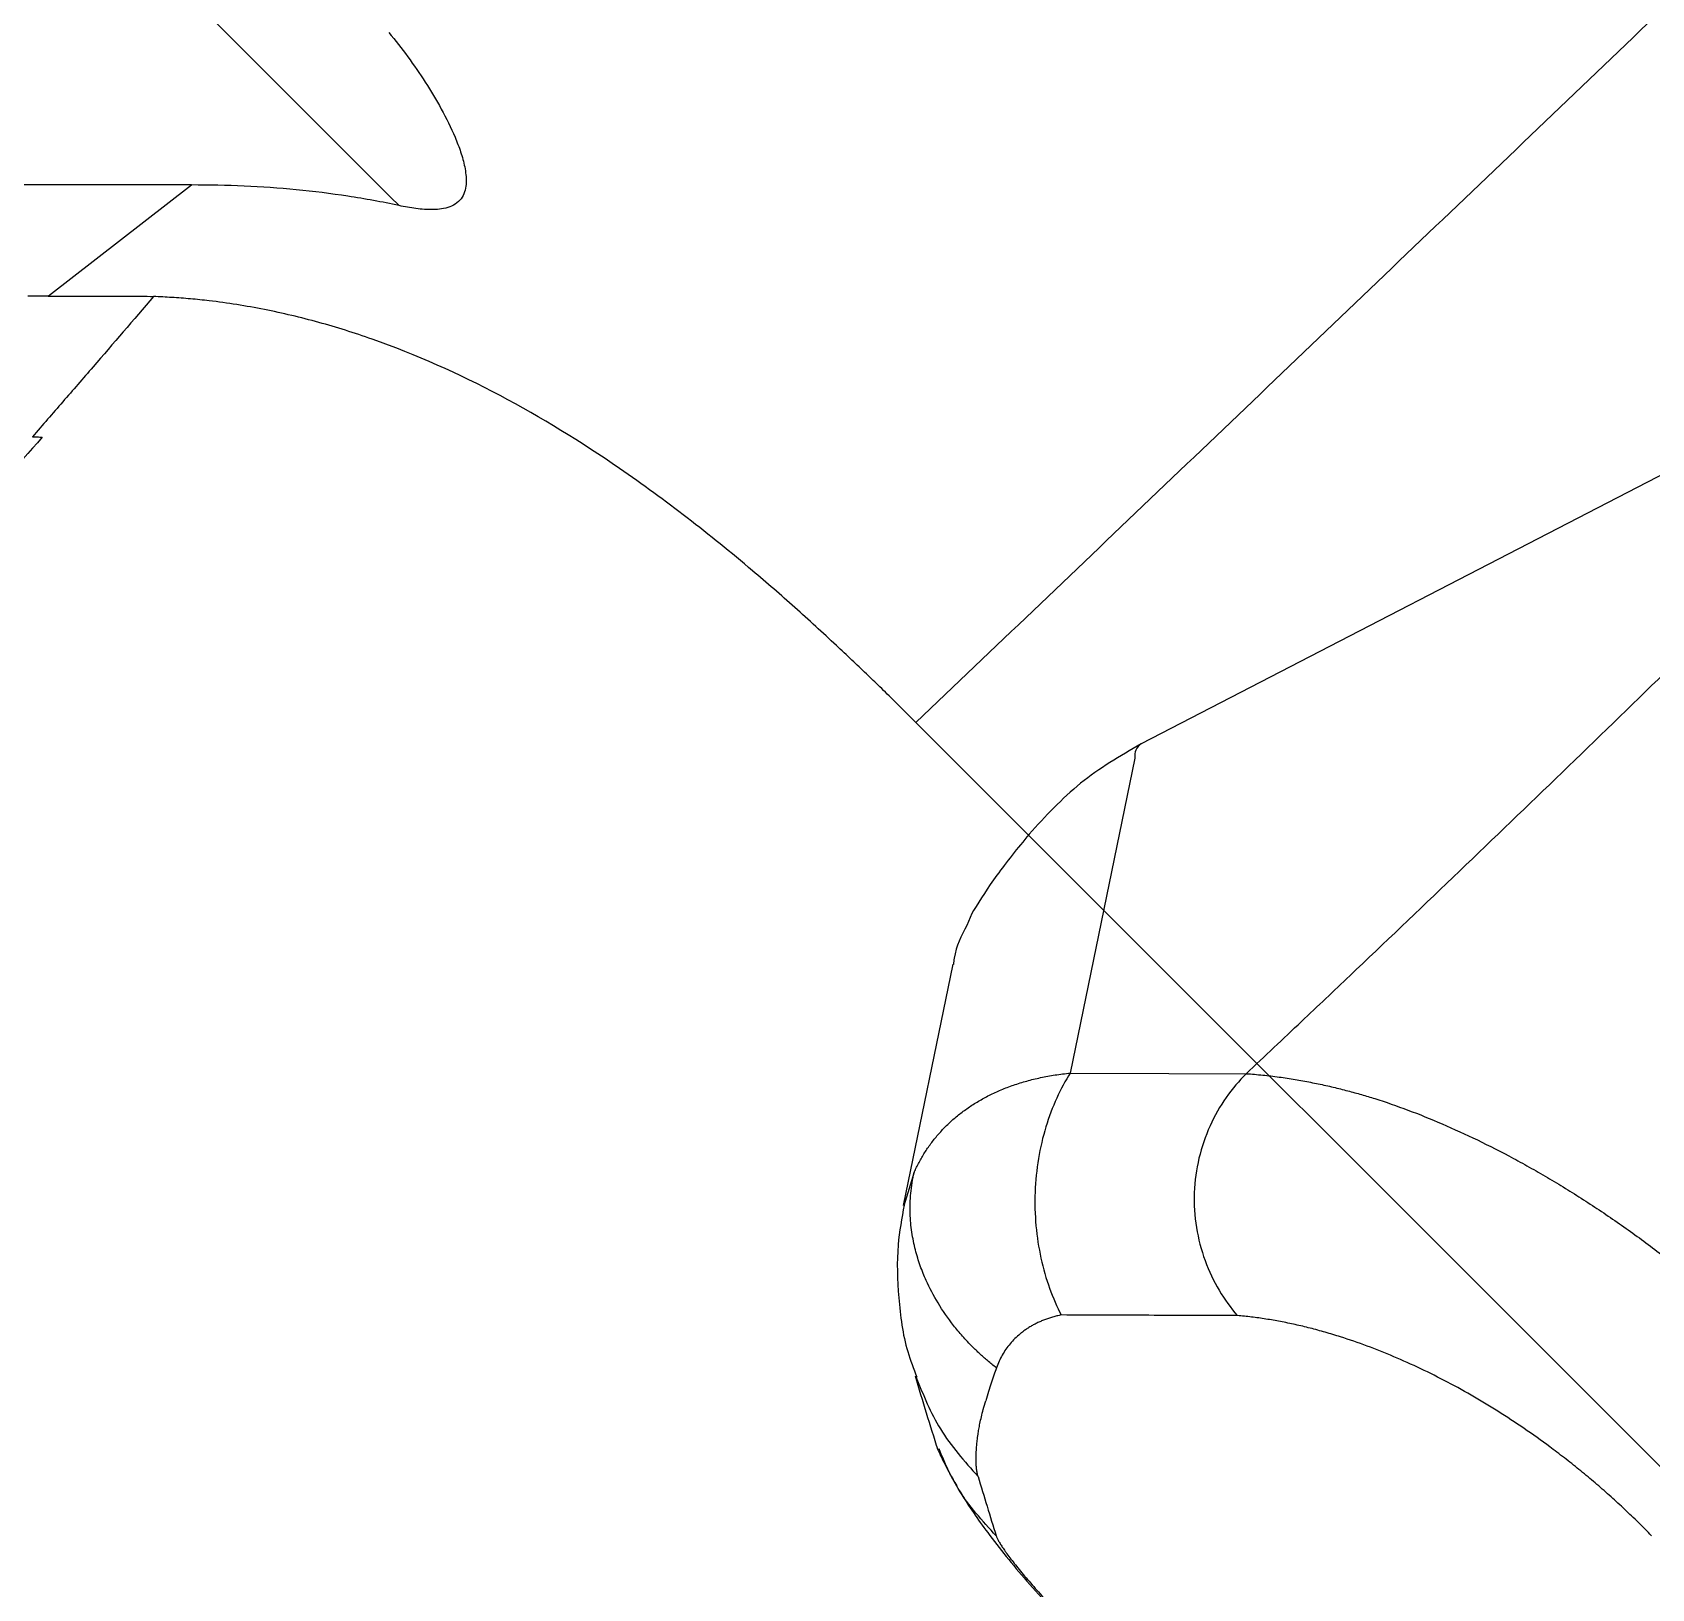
# Model space of a CAD drawing. Header units: inches. Extents: x 2 to 86, y -22 to 129.
# Drawn here: x 67.275 to 70.617, y 76.338 to 79.551 of the extents above; entities that cross this region are included whole.
import ezdxf

# ---------------------------------------------------------------- set-up
doc = ezdxf.new("R2010")
doc.units = ezdxf.units.IN
doc.header["$MEASUREMENT"] = 0
doc.layers.add('1', color=4, linetype='Continuous')
doc.layers.add('BDIM_CYAN', color=4, linetype='Continuous')

# ---------------------------------------------------------------- blocks, each defined once
blk = doc.blocks.new('2020 HS PILLOW')
at = {"layer": '1', "color": 2}
for p, q in [((6.7176, -0.4473), (6.6841, -0.3831)), ((6.9647, -0.8072), (6.6848, -0.3827)), ((6.9998, -1.374), (6.6345, -0.8199)), ((6.3581, -3.4563), (7.0118, -1.4041))]:
    blk.add_line(p, q, dxfattribs=at)
at = {"layer": '1', "color": 2, "flags": 128}
for points in [[(6.6345, -0.8199), (6.4903, -0.9631), (6.3769, -1.0757)], [(7.0128, -0.9158), (7.0115, -0.9091), (7.0014, -0.8843)]]:
    blk.add_lwpolyline(points, dxfattribs=at)
at = {"layer": '1', "color": 2}
blk.add_arc((6.9822, -1.3984), 0.0302, 349.0452, 54.1848, dxfattribs=at)
for points, knots in [([(6.1885, -0.0492), (6.1855, -0.0484), (6.1549, -0.0401), (6.0816, -0.0268), (5.9794, -0.0157), (5.882, -0.0105), (5.8297, -0.0097), (5.8027, -0.0093)], [0, 0, 0, 0, 0.030763, 0.316842, 0.644882, 0.816686, 1, 1, 1, 1]), ([(6.067, -0.0362), (6.0663, -0.0359), (6.0649, -0.0352), (6.0623, -0.0341), (6.0594, -0.0331), (6.0561, -0.0321), (6.0524, -0.0311), (6.0484, -0.0301), (6.0441, -0.0291), (6.0393, -0.0282), (6.0285, -0.0261), (6.0091, -0.0232), (5.9768, -0.0197), (5.9394, -0.0168), (5.9057, -0.0151), (5.8791, -0.014), (5.8606, -0.0135), (5.8418, -0.0131), (5.8227, -0.0128), (5.8099, -0.0127), (5.8034, -0.0127)], [0, 0, 0, 0, 0.029153, 0.058134, 0.086978, 0.115718, 0.144392, 0.173033, 0.201679, 0.230364, 0.259125, 0.384793, 0.508272, 0.631196, 0.751677, 0.801642, 0.851147, 0.900501, 0.950016, 1, 1, 1, 1]), ([(6.067, -0.0362), (6.1092, -0.0379), (6.182, -0.0409), (6.2491, -0.0682), (6.2774, -0.0797)], [0, 0, 0, 0, 0.578974, 1, 1, 1, 1]), ([(6.2816, -0.0781), (6.2762, -0.0761), (6.2665, -0.0724), (6.2483, -0.0662), (6.2266, -0.0591), (6.2075, -0.0542), (6.1976, -0.0516)], [0, 0, 0, 0, 0.213766, 0.380662, 0.676501, 1, 1, 1, 1]), ([(6.1802, -0.0964), (6.1812, -0.0969), (6.1831, -0.098), (6.1862, -0.1), (6.1895, -0.1023), (6.1929, -0.1049), (6.1965, -0.1078), (6.2003, -0.1111), (6.2041, -0.1147), (6.2082, -0.1186), (6.2123, -0.1228), (6.2166, -0.1273), (6.2216, -0.1329), (6.2274, -0.1395), (6.2344, -0.148), (6.2413, -0.157), (6.2482, -0.1667), (6.2551, -0.1767), (6.2626, -0.1885), (6.2709, -0.2022), (6.2766, -0.2126), (6.2795, -0.2181)], [0, 0, 0, 0, 0.041363, 0.082794, 0.124315, 0.165946, 0.207707, 0.24961, 0.291671, 0.333906, 0.376328, 0.418938, 0.461737, 0.523475, 0.583383, 0.655331, 0.712067, 0.773227, 0.841567, 0.917123, 1, 1, 1, 1]), ([(6.4152, -0.1507), (6.3788, -0.1353), (6.3039, -0.1036), (6.2223, -0.0988), (6.1802, -0.0964)], [0, 0, 0, 0, 0.484915, 1, 1, 1, 1]), ([(6.419, -0.1512), (6.3955, -0.1385), (6.3485, -0.1131), (6.3018, -0.0889), (6.2784, -0.0768)], [0, 0, 0, 0, 0.499988, 1, 1, 1, 1]), ([(6.6843, -0.3849), (6.6686, -0.362), (6.6323, -0.3092), (6.5572, -0.2398), (6.4829, -0.182), (6.4317, -0.1596), (6.4146, -0.1521)], [0, 0, 0, 0, 0.230526, 0.532154, 0.843989, 1, 1, 1, 1]), ([(6.312, -0.2817), (6.3097, -0.2769), (6.305, -0.2671), (6.2972, -0.2517), (6.2887, -0.2353), (6.2827, -0.2239), (6.2795, -0.2181)], [0, 0, 0, 0, 0.223372, 0.464478, 0.723346, 1, 1, 1, 1]), ([(6.2946, -0.4535), (6.2963, -0.4509), (6.2996, -0.4458), (6.3041, -0.4379), (6.3082, -0.4301), (6.312, -0.4221), (6.3153, -0.4142), (6.3183, -0.4062), (6.3208, -0.3982), (6.323, -0.3902), (6.3248, -0.3821), (6.3261, -0.3739), (6.3273, -0.3637), (6.328, -0.3514), (6.3274, -0.337), (6.3256, -0.3229), (6.3224, -0.309), (6.318, -0.2952), (6.314, -0.2862), (6.312, -0.2817)], [0, 0, 0, 0, 0.047713, 0.095186, 0.142451, 0.189542, 0.236492, 0.283334, 0.330103, 0.376834, 0.423559, 0.470314, 0.517133, 0.600121, 0.681822, 0.762442, 0.842196, 0.921306, 1, 1, 1, 1]), ([(6.312, -0.2817), (6.316, -0.2812), (6.3238, -0.2803), (6.3353, -0.2793), (6.3464, -0.2785), (6.357, -0.278), (6.3671, -0.2777), (6.3841, -0.2775), (6.4073, -0.2782), (6.4461, -0.2817), (6.4917, -0.29), (6.5312, -0.3023), (6.5572, -0.3128), (6.5723, -0.3195), (6.5876, -0.3272), (6.6029, -0.3358), (6.6183, -0.3455), (6.6337, -0.3563), (6.6488, -0.3682), (6.6637, -0.3813), (6.6783, -0.3958), (6.6922, -0.4116), (6.7056, -0.4288), (6.7135, -0.441), (6.7176, -0.4473)], [0, 0, 0, 0, 0.023632, 0.046369, 0.068221, 0.089195, 0.1093, 0.128542, 0.191011, 0.249492, 0.36685, 0.47887, 0.513551, 0.54976, 0.58751, 0.626815, 0.667692, 0.71016, 0.75424, 0.799965, 0.847379, 0.896515, 0.947387, 1, 1, 1, 1]), ([(6.0368, -0.7096), (6.08, -0.6666), (6.1659, -0.5812), (6.2519, -0.4959), (6.2946, -0.4535)], [0, 0, 0, 0, 0.503161, 1, 1, 1, 1]), ([(6.6345, -0.8199), (6.6264, -0.7833), (6.6122, -0.7442), (6.5812, -0.6863), (6.5693, -0.6671), (6.5428, -0.6299), (6.5281, -0.6119), (6.4964, -0.5778), (6.4795, -0.5617), (6.4441, -0.5322), (6.4258, -0.5188), (6.3697, -0.4829), (6.3312, -0.4652), (6.2946, -0.4535)], [0, 0, 0, 0, 0.25, 0.25, 0.375, 0.375, 0.5, 0.5, 0.625, 0.625, 0.75, 0.75, 1, 1, 1, 1]), ([(6.7176, -0.4473), (6.7189, -0.4508), (6.7215, -0.458), (6.725, -0.4688), (6.7281, -0.4798), (6.7308, -0.4909), (6.7332, -0.5021), (6.7351, -0.5135), (6.7366, -0.5249), (6.7376, -0.5365), (6.7383, -0.5481), (6.7385, -0.5599), (6.7383, -0.5718), (6.7377, -0.5837), (6.7366, -0.5958), (6.735, -0.6079), (6.733, -0.6201), (6.7305, -0.6324), (6.7276, -0.6447), (6.7242, -0.6571), (6.7203, -0.6695), (6.7159, -0.682), (6.711, -0.6945), (6.7056, -0.7071), (6.6998, -0.7196), (6.6934, -0.7322), (6.6865, -0.7448), (6.6792, -0.7574), (6.6713, -0.7699), (6.6629, -0.7825), (6.654, -0.795), (6.6446, -0.8075), (6.6379, -0.8157), (6.6345, -0.8199)], [0, 0, 0, 0, 0.029325, 0.058829, 0.088513, 0.118379, 0.148429, 0.178665, 0.209089, 0.239703, 0.270509, 0.301508, 0.332702, 0.364093, 0.395683, 0.427473, 0.459465, 0.49166, 0.52406, 0.556667, 0.589482, 0.622506, 0.655742, 0.689189, 0.722851, 0.756728, 0.790821, 0.825132, 0.859663, 0.894413, 0.929386, 0.964581, 1, 1, 1, 1]), ([(5.1105, -0.9929), (5.117, -0.993), (5.1299, -0.9931), (5.1493, -0.993), (5.1687, -0.9927), (5.1881, -0.9922), (5.2074, -0.9915), (5.2267, -0.9906), (5.246, -0.9894), (5.2653, -0.9881), (5.2845, -0.9865), (5.3038, -0.9847), (5.323, -0.9827), (5.3421, -0.9805), (5.3613, -0.9781), (5.4179, -0.9703), (5.5108, -0.9534), (5.6341, -0.9206), (5.7503, -0.8793), (5.8316, -0.8419), (5.8842, -0.8137), (5.9122, -0.7977), (5.9392, -0.7811), (5.9652, -0.764), (5.9901, -0.7464), (6.0141, -0.7283), (6.0292, -0.7158), (6.0368, -0.7096)], [0, 0, 0, 0, 0.017344, 0.034677, 0.052006, 0.069339, 0.086682, 0.104043, 0.121428, 0.138844, 0.156298, 0.173796, 0.191346, 0.208954, 0.226626, 0.244369, 0.366423, 0.490446, 0.615395, 0.741843, 0.778648, 0.815411, 0.852172, 0.888971, 0.925849, 0.962846, 1, 1, 1, 1]), ([(6.3769, -1.0757), (6.377, -1.055), (6.3752, -1.0336), (6.3676, -0.9902), (6.3616, -0.9683), (6.3453, -0.925), (6.3349, -0.9037), (6.3099, -0.8632), (6.2953, -0.844), (6.2625, -0.8087), (6.2444, -0.7926), (6.2057, -0.7647), (6.1852, -0.7527), (6.1432, -0.7331), (6.1217, -0.7255), (6.0788, -0.7146), (6.0575, -0.7112), (6.0368, -0.7096)], [0, 0, 0, 0, 0.125, 0.125, 0.25, 0.25, 0.375, 0.375, 0.5, 0.5, 0.625, 0.625, 0.75, 0.75, 0.875, 0.875, 1, 1, 1, 1]), ([(7.0014, -0.8843), (6.994, -0.8617), (6.9855, -0.8353), (6.9664, -0.8113), (6.9637, -0.8079)], [0, 0, 0, 0, 0.858498, 1, 1, 1, 1]), ([(7.0435, -1.1087), (7.0396, -1.0712), (7.0316, -0.9957), (7.0191, -0.9426), (7.0128, -0.9158)], [0, 0, 0, 0, 0.49633, 1, 1, 1, 1]), ([(6.3769, -1.0757), (6.3726, -1.0795), (6.364, -1.0869), (6.3508, -1.0978), (6.3376, -1.1084), (6.3242, -1.1188), (6.3108, -1.1288), (6.2973, -1.1386), (6.2838, -1.148), (6.2704, -1.1572), (6.2569, -1.1661), (6.2436, -1.1747), (6.2303, -1.1831), (6.217, -1.1911), (6.2039, -1.1988), (6.191, -1.2063), (6.1781, -1.2135), (6.1654, -1.2204), (6.1361, -1.2359), (6.088, -1.2592), (6.018, -1.289), (5.943, -1.3168), (5.8771, -1.3382), (5.8224, -1.3541), (5.7807, -1.3653), (5.7384, -1.3757), (5.6954, -1.3854), (5.6519, -1.3943), (5.6078, -1.4024), (5.5634, -1.4099), (5.5185, -1.4165), (5.4734, -1.4224), (5.4281, -1.4275), (5.3826, -1.4319), (5.3371, -1.4355), (5.2915, -1.4384), (5.246, -1.4404), (5.2006, -1.4418), (5.1554, -1.4424), (5.1253, -1.4421), (5.1103, -1.442)], [0, 0, 0, 0, 0.016918, 0.033551, 0.049895, 0.065946, 0.081698, 0.097147, 0.11229, 0.127123, 0.141642, 0.155843, 0.169723, 0.18328, 0.196511, 0.209412, 0.221981, 0.234217, 0.246116, 0.305779, 0.366313, 0.427658, 0.489743, 0.520676, 0.551541, 0.58233, 0.613033, 0.643639, 0.674138, 0.704522, 0.734779, 0.764902, 0.794881, 0.824706, 0.85437, 0.883864, 0.913181, 0.942313, 0.971255, 1, 1, 1, 1]), ([(6.3769, -1.0757), (6.3754, -1.1281), (6.3725, -1.2262), (6.3672, -1.4225), (6.3614, -1.6644), (6.3556, -1.9585), (6.3515, -2.2327), (6.3486, -2.4872), (6.3467, -2.7219), (6.3457, -2.9566), (6.3454, -3.1914), (6.3459, -3.3478), (6.3461, -3.4261)], [0, 0, 0, 0, 0.066712, 0.125013, 0.250008, 0.374939, 0.500001, 0.599859, 0.699783, 0.799778, 0.899849, 1, 1, 1, 1]), ([(7.0119, -1.4038), (7.0245, -1.3554), (7.0499, -1.258), (7.0456, -1.1585), (7.0435, -1.1085)], [0, 0, 0, 0, 0.497537, 1, 1, 1, 1])]:
    blk.add_open_spline(points, degree=3, knots=knots, dxfattribs=at)
blk.add_open_spline([(6.1802, -0.0964), (6.1425, -0.0759), (6.1047, -0.0559), (6.067, -0.0362)], degree=3, dxfattribs=at)
blk = doc.blocks.new('2020 RHYTHM')
at = {"layer": 'BDIM_CYAN', "color": 3}
for p, q in [((65.2303, 78.2505), (55.1062, 78.2505)), ((64.9346, 78.0213), (65.2303, 78.2505)), ((64.8921, 78.0213), (64.9345, 78.0213)), ((69.1047, 74.7615), (66.7253, 77.1408))]:
    blk.add_line(p, q, dxfattribs=at)
for points, knots in [([(71.0737, 81.2967), (70.9127, 81.1428), (70.5905, 80.8351), (70.1075, 80.3733), (69.6244, 79.9115), (69.1414, 79.4496), (68.6583, 78.9878), (68.1754, 78.5259), (67.6923, 78.0641), (67.2091, 77.6022), (66.8867, 77.2947), (66.7254, 77.1409)], [0, 0, 0, 0, 0.1111, 0.222207, 0.333315, 0.44442, 0.555523, 0.666627, 0.777736, 0.888856, 1, 1, 1, 1]), ([(63.3976, 80.4689), (63.4212, 80.4455), (63.4447, 80.4218), (63.4917, 80.3746), (63.5152, 80.3511), (63.5859, 80.2805), (63.633, 80.2334), (63.7743, 80.0921), (63.8685, 79.9979), (64.1511, 79.7153), (64.3395, 79.5269), (64.9047, 78.9616), (65.2815, 78.5848), (65.6584, 78.208)], [0, 0, 0, 0, 0.03125, 0.03125, 0.0625, 0.0625, 0.125, 0.125, 0.25, 0.25, 0.5, 0.5, 1, 1, 1, 1]), ([(65.6375, 78.5655), (65.6645, 78.5328), (65.6896, 78.4985), (65.7243, 78.4446), (65.7353, 78.4262), (65.756, 78.3884), (65.7657, 78.369), (65.7783, 78.3391), (65.7822, 78.329), (65.789, 78.3085), (65.7919, 78.2981), (65.7961, 78.2772), (65.7974, 78.2664), (65.7967, 78.2505), (65.7961, 78.2452), (65.7935, 78.2349), (65.7915, 78.23), (65.7859, 78.2209), (65.7823, 78.2168), (65.7735, 78.21), (65.7685, 78.2073), (65.7577, 78.2033), (65.752, 78.2019), (65.7405, 78.2002), (65.7346, 78.1998), (65.7168, 78.1994), (65.705, 78.2004), (65.6816, 78.2034), (65.67, 78.2055), (65.6584, 78.208)], [0, 0, 0, 0, 0.25, 0.25, 0.375, 0.375, 0.5, 0.5, 0.5625, 0.5625, 0.625, 0.625, 0.6875, 0.6875, 0.71875, 0.71875, 0.75, 0.75, 0.78125, 0.78125, 0.8125, 0.8125, 0.84375, 0.84375, 0.875, 0.875, 0.9375, 0.9375, 1, 1, 1, 1]), ([(65.6584, 78.208), (65.6234, 78.2155), (65.5882, 78.2219), (65.5175, 78.2327), (65.482, 78.2372), (65.4106, 78.2441), (65.3748, 78.2466), (65.3028, 78.2498), (65.2666, 78.2504), (65.2303, 78.2505)], [0, 0, 0, 0, 0.25, 0.25, 0.5, 0.5, 0.75, 0.75, 1, 1, 1, 1]), ([(65.1519, 78.0203), (65.1102, 77.9716), (65.0685, 77.9232), (65.006, 77.8509), (64.9852, 77.8268), (64.9539, 77.7908), (64.9435, 77.7788), (64.9226, 77.7548), (64.9122, 77.7428), (64.9018, 77.7308)], [0, 0, 0, 0, 0.5, 0.5, 0.75, 0.75, 0.875, 0.875, 1, 1, 1, 1]), ([(66.7255, 77.1409), (66.7108, 77.1556), (66.6861, 77.1802), (66.652, 77.2136), (66.6225, 77.2419), (66.5926, 77.2704), (66.5437, 77.3164), (66.4758, 77.3784), (66.3739, 77.4671), (66.2543, 77.5642), (66.0834, 77.6894), (65.8701, 77.8211), (65.6585, 77.9161), (65.4932, 77.9681), (65.3807, 77.9948), (65.2919, 78.0089), (65.228, 78.0155), (65.1899, 78.0184), (65.1644, 78.0196), (65.1519, 78.0202)], [0, 0, 0, 0, 0.03375, 0.056652, 0.077615, 0.10005, 0.123851, 0.186846, 0.249506, 0.343378, 0.437242, 0.593672, 0.750022, 0.812619, 0.875198, 0.937777, 0.958615, 0.979566, 1, 1, 1, 1]), ([(64.9218, 77.7298), (64.869, 77.6694), (64.7628, 77.5492), (64.603, 77.3697), (64.4434, 77.1905), (64.2849, 77.0112), (64.1282, 76.8313), (63.9999, 76.6806), (63.8991, 76.5595), (63.8245, 76.4683), (63.7632, 76.392), (63.7149, 76.3308), (63.6909, 76.3001), (63.6789, 76.2847)], [0, 0, 0, 0, 0.125, 0.25, 0.375, 0.5, 0.625, 0.75, 0.8125, 0.875, 0.9375, 0.96875, 1, 1, 1, 1]), ([(64.9017, 77.7309), (64.9018, 77.7309), (64.9052, 77.7307), (64.9118, 77.7304), (64.9184, 77.73), (64.9218, 77.7298)], [0, 0, 0, 0, 0.0066833, 0.2566833, 0.5066833, 0.5066833, 0.5066833, 0.5066833])]:
    blk.add_open_spline(points, degree=3, knots=knots, dxfattribs=at)
for points in [[(64.9345, 78.0212), (64.9891, 78.0212), (65.0436, 78.0212), (65.0981, 78.0212)], [(65.0981, 78.0212), (65.116, 78.0212), (65.1339, 78.0209), (65.1519, 78.0203)]]:
    blk.add_open_spline(points, degree=3, dxfattribs=at)
at = {"layer": '1', "color": 3, "rotation": 135}
blk.add_blockref('2020 HS PILLOW', (71.1556, 71.146), dxfattribs=at)

msp = doc.modelspace()

# ---------------------------------------------------------------- block references
msp.add_blockref('2020 RHYTHM', (2.3733, 0.9854))

doc.saveas('drawing.dxf')
